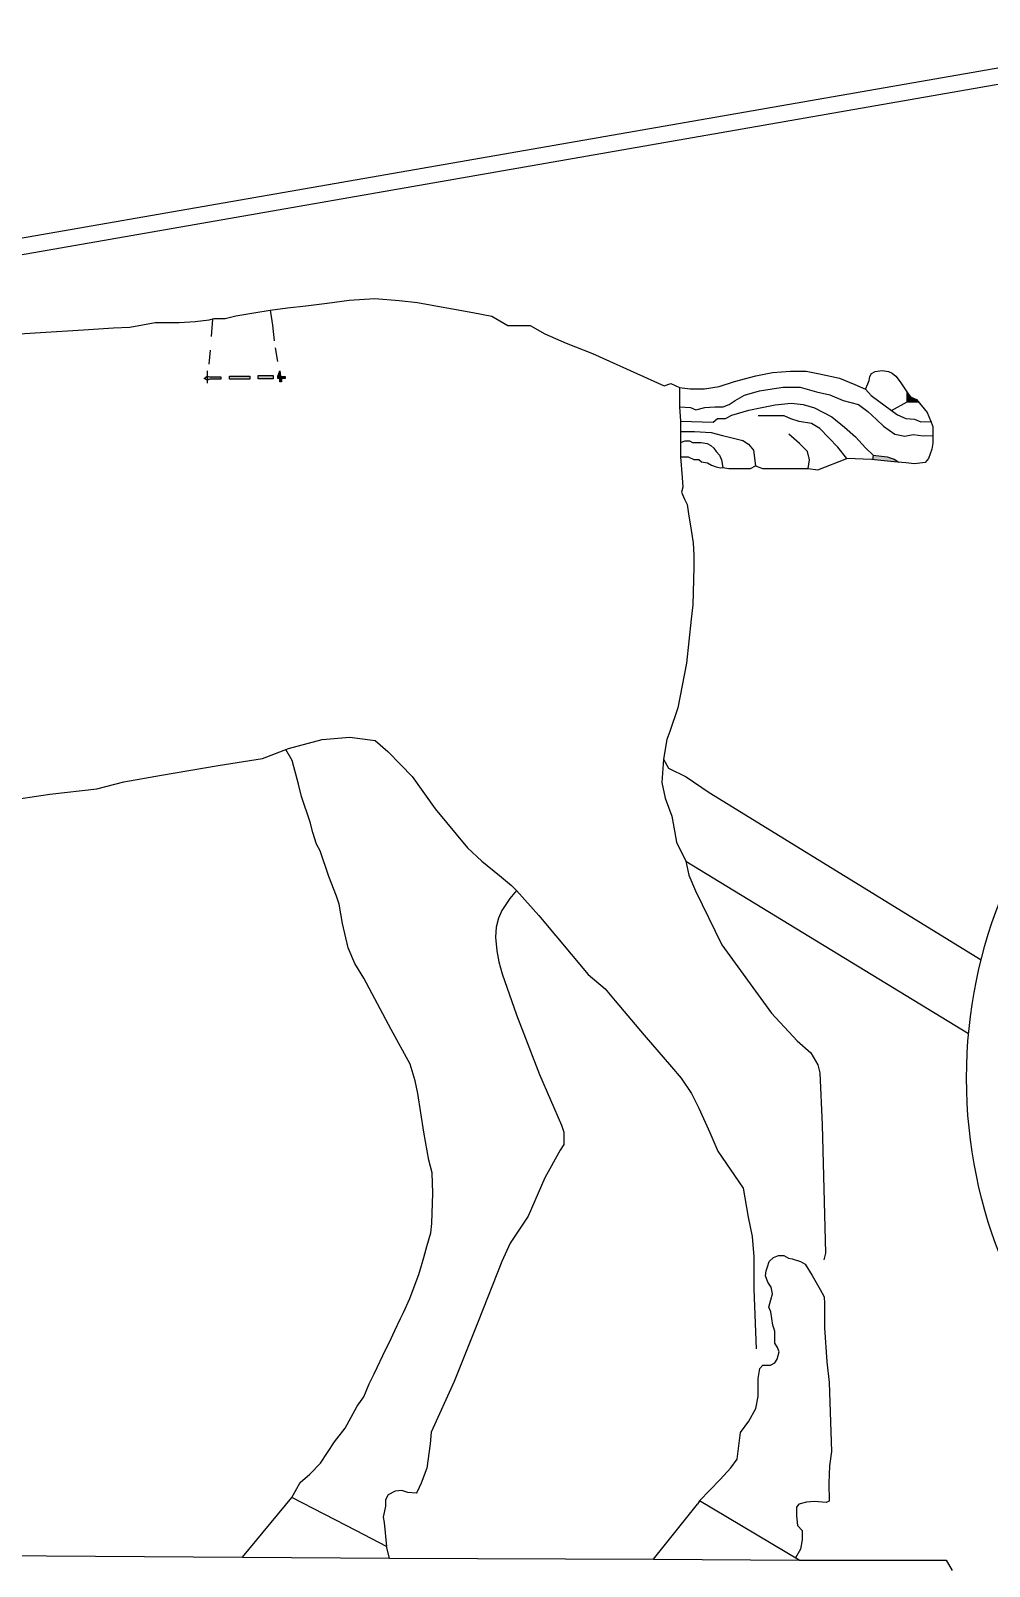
# Model space of a CAD drawing. Header units: millimetres. Extents: x 245 to 515, y 87 to 339.
# Drawn here: x 360.07 to 368.9, y 286.43 to 300.58 of the extents above; entities that cross this region are included whole.
import ezdxf

# ---------------------------------------------------------------- set-up
doc = ezdxf.new("R2010")
doc.units = ezdxf.units.MM
doc.layers.add('çizgi', color=10, linetype='Continuous')

msp = doc.modelspace()

# ---------------------------------------------------------------- hatches: boundary and pattern name
at = {"layer": 'çizgi'}
h = msp.add_hatch(color=256, dxfattribs=at)
h.dxf.hatch_style = 1
h.paths.add_polyline_path([(362.41, 297.391), (362.367, 297.391), (362.36, 297.442), (362.342, 297.394), (362.342, 297.371), (362.362, 297.371), (362.362, 297.341), (362.376, 297.341), (362.376, 297.372), (362.41, 297.372)])
h = msp.add_hatch(color=256, dxfattribs=at)
h.dxf.hatch_style = 1
h.paths.add_polyline_path([(361.818, 297.386), (361.717, 297.386), (361.691, 297.392), (361.691, 297.356), (361.716, 297.364), (361.818, 297.364)])
h.paths.add_polyline_path([(361.691, 297.392), (361.663, 297.371), (361.691, 297.356)])
h.paths.add_polyline_path([(362.086, 297.393), (361.898, 297.393), (361.898, 297.366), (362.086, 297.366)])
h.paths.add_polyline_path([(362.299, 297.399), (362.162, 297.399), (362.162, 297.369), (362.299, 297.369)])
h = msp.add_hatch(color=256, dxfattribs=at)
h.dxf.hatch_style = 1
h.paths.add_polyline_path([(368.172, 297.202), (368.142, 297.24), (368.139, 297.245), (368.139, 297.238), (368.139, 297.157), (368.244, 297.157), (368.227, 297.179)])
h = msp.add_hatch(color=256, dxfattribs=at)
h.dxf.hatch_style = 1
h.paths.add_polyline_path([(367.956, 296.65), (367.827, 296.664), (367.822, 296.623), (367.896, 296.615), (368.02, 296.604), (368.062, 296.601), (368.02, 296.627)])

# ---------------------------------------------------------------- linework, layer by layer
for p, q in [((357.198, 298.181), (370.936, 300.576)), ((357.117, 298.013), (370.821, 300.407)), ((362.122, 297.976), (362.273, 298)), ((362.273, 298), (362.432, 298.022)), ((362.273, 298), (362.292, 297.862)), ((362.432, 298.022), (362.602, 298.041)), ((362.602, 298.041), (362.798, 298.067)), ((362.798, 298.067), (363.001, 298.094)), ((363.001, 298.094), (363.235, 298.109)), ((363.235, 298.109), (363.461, 298.089)), ((363.461, 298.089), (363.63, 298.073)), ((363.63, 298.073), (363.812, 298.039)), ((363.812, 298.039), (363.953, 298.013)), ((363.953, 298.013), (364.139, 297.979)), ((360.979, 297.845), (361.212, 297.887)), ((361.212, 297.887), (361.435, 297.887)), ((361.435, 297.887), (361.582, 297.898)), ((361.582, 297.898), (361.71, 297.911)), ((361.71, 297.911), (361.755, 297.923)), ((361.741, 297.919), (361.73, 297.759)), ((361.755, 297.923), (361.857, 297.923)), ((361.857, 297.923), (361.957, 297.95)), ((361.957, 297.95), (362.122, 297.976)), ((362.292, 297.862), (362.309, 297.717)), ((364.139, 297.979), (364.314, 297.946)), ((364.314, 297.946), (364.462, 297.859)), ((364.462, 297.859), (364.668, 297.859)), ((364.668, 297.859), (364.801, 297.784)), ((359.729, 297.769), (360.553, 297.821)), ((360.553, 297.821), (360.829, 297.837)), ((360.829, 297.837), (360.979, 297.845)), ((364.801, 297.784), (364.998, 297.698)), ((361.719, 297.632), (361.707, 297.502)), ((362.318, 297.653), (362.34, 297.529)), ((364.998, 297.698), (365.242, 297.602)), ((365.242, 297.602), (365.903, 297.304)), ((361.691, 297.443), (361.691, 297.328)), ((362.342, 297.394), (362.36, 297.442)), ((362.36, 297.442), (362.367, 297.391)), ((366.746, 297.397), (366.901, 297.426)), ((366.901, 297.426), (367.066, 297.439)), ((367.066, 297.439), (367.209, 297.439)), ((367.209, 297.439), (367.333, 297.415)), ((367.812, 297.419), (367.846, 297.437)), ((367.846, 297.437), (367.909, 297.444)), ((367.909, 297.444), (367.967, 297.436)), ((367.967, 297.436), (368.003, 297.422)), ((361.663, 297.371), (361.691, 297.392)), ((361.691, 297.356), (361.663, 297.371)), ((361.691, 297.392), (361.717, 297.386)), ((361.716, 297.364), (361.691, 297.356)), ((361.818, 297.364), (361.716, 297.364)), ((361.717, 297.386), (361.818, 297.386)), ((361.818, 297.386), (361.818, 297.364)), ((362.342, 297.371), (362.342, 297.394)), ((362.362, 297.371), (362.342, 297.371)), ((362.362, 297.341), (362.362, 297.371)), ((362.376, 297.341), (362.362, 297.341)), ((362.367, 297.391), (362.41, 297.391)), ((362.41, 297.372), (362.376, 297.372)), ((362.376, 297.372), (362.376, 297.341)), ((362.41, 297.391), (362.41, 297.372)), ((365.903, 297.304), (365.964, 297.326)), ((365.964, 297.326), (366.044, 297.289)), ((366.044, 297.289), (366.142, 297.276)), ((366.044, 297.289), (366.044, 297.109)), ((366.273, 297.276), (366.408, 297.299)), ((366.408, 297.299), (366.55, 297.345)), ((366.55, 297.345), (366.746, 297.397)), ((366.897, 297.275), (366.998, 297.291)), ((366.998, 297.291), (367.153, 297.291)), ((367.153, 297.291), (367.306, 297.249)), ((367.333, 297.415), (367.518, 297.374)), ((367.518, 297.374), (367.658, 297.315)), ((367.658, 297.315), (367.757, 297.274)), ((367.757, 297.274), (367.777, 297.322)), ((367.777, 297.322), (367.79, 297.353)), ((367.79, 297.353), (367.796, 297.389)), ((367.796, 297.389), (367.812, 297.419)), ((368.003, 297.422), (368.037, 297.392)), ((368.037, 297.392), (368.077, 297.341)), ((368.077, 297.341), (368.142, 297.24)), ((366.142, 297.276), (366.273, 297.276)), ((366.5, 297.132), (366.557, 297.169)), ((366.557, 297.169), (366.641, 297.219)), ((366.641, 297.219), (366.779, 297.257)), ((366.779, 297.257), (366.897, 297.275)), ((367.306, 297.249), (367.429, 297.22)), ((367.429, 297.22), (367.549, 297.169)), ((367.549, 297.169), (367.692, 297.131)), ((367.757, 297.274), (367.807, 297.215)), ((367.807, 297.215), (367.996, 297.078)), ((367.996, 297.078), (368.139, 297.157)), ((368.139, 297.238), (368.139, 297.245)), ((368.139, 297.157), (368.139, 297.238)), ((368.139, 297.157), (368.244, 297.157)), ((368.142, 297.24), (368.172, 297.202)), ((368.172, 297.202), (368.227, 297.179)), ((368.227, 297.179), (368.324, 297.059)), ((366.044, 297.109), (366.144, 297.103)), ((366.144, 297.103), (366.192, 297.083)), ((366.192, 297.083), (366.276, 297.104)), ((366.276, 297.104), (366.367, 297.111)), ((366.367, 297.111), (366.446, 297.111)), ((366.446, 297.111), (366.5, 297.132)), ((367.006, 297.027), (366.766, 297.027)), ((367.068, 297.001), (367.006, 297.027)), ((367.146, 296.975), (367.068, 297.001)), ((367.692, 297.131), (367.778, 297.068)), ((367.778, 297.068), (367.857, 296.994)), ((367.996, 297.078), (368.052, 297.037)), ((368.052, 297.037), (368.129, 297.004)), ((368.129, 297.004), (368.208, 296.997)), ((368.324, 297.059), (368.354, 296.984)), ((366.051, 296.978), (366.051, 296.884)), ((366.051, 296.884), (366.181, 296.884)), ((366.051, 296.884), (366.051, 296.783)), ((366.181, 296.884), (366.336, 296.873)), ((366.336, 296.873), (366.438, 296.845)), ((367.149, 296.773), (367.049, 296.86)), ((367.258, 296.957), (367.146, 296.975)), ((367.335, 296.912), (367.258, 296.957)), ((367.502, 296.739), (367.335, 296.912)), ((367.857, 296.994), (367.922, 296.932)), ((367.922, 296.932), (368.025, 296.858)), ((368.025, 296.858), (368.12, 296.839)), ((368.208, 296.997), (368.266, 296.973)), ((368.266, 296.973), (368.358, 296.976)), ((368.354, 296.984), (368.377, 296.928)), ((368.377, 296.928), (368.377, 296.845)), ((366.051, 296.783), (366.095, 296.796)), ((366.051, 296.783), (366.051, 296.65)), ((366.095, 296.796), (366.135, 296.796)), ((366.135, 296.796), (366.164, 296.782)), ((366.164, 296.782), (366.241, 296.782)), ((366.241, 296.782), (366.297, 296.774)), ((366.297, 296.774), (366.33, 296.754)), ((366.33, 296.754), (366.358, 296.729)), ((366.358, 296.729), (366.382, 296.699)), ((366.438, 296.845), (366.541, 296.821)), ((366.541, 296.821), (366.626, 296.801)), ((366.626, 296.801), (366.679, 296.766)), ((366.679, 296.766), (366.725, 296.712)), ((367.221, 296.698), (367.149, 296.773)), ((367.585, 296.633), (367.502, 296.739)), ((368.12, 296.839), (368.195, 296.854)), ((368.195, 296.854), (368.289, 296.843)), ((368.289, 296.843), (368.377, 296.845)), ((368.366, 296.719), (368.337, 296.634)), ((368.377, 296.775), (368.366, 296.719)), ((368.377, 296.845), (368.377, 296.775)), ((366.051, 296.65), (366.124, 296.65)), ((366.051, 296.65), (366.066, 296.458)), ((366.124, 296.65), (366.174, 296.624)), ((366.174, 296.624), (366.221, 296.624)), ((366.221, 296.624), (366.244, 296.605)), ((366.244, 296.605), (366.302, 296.595)), ((366.302, 296.595), (366.339, 296.574)), ((366.339, 296.574), (366.382, 296.559)), ((366.382, 296.699), (366.411, 296.665)), ((366.411, 296.665), (366.431, 296.623)), ((366.431, 296.623), (366.442, 296.552)), ((366.725, 296.712), (366.743, 296.568)), ((367.24, 296.622), (367.221, 296.698)), ((367.228, 296.543), (367.24, 296.622)), ((367.318, 296.529), (367.585, 296.633)), ((367.81, 296.625), (367.585, 296.633)), ((367.896, 296.615), (367.81, 296.625)), ((367.827, 296.664), (367.822, 296.623)), ((368.02, 296.604), (367.896, 296.615)), ((368.128, 296.595), (368.02, 296.604)), ((368.209, 296.584), (368.128, 296.595)), ((368.307, 296.598), (368.209, 296.584)), ((368.337, 296.634), (368.307, 296.598)), ((366.066, 296.458), (366.074, 296.37)), ((366.382, 296.559), (366.417, 296.547)), ((366.417, 296.547), (366.442, 296.552)), ((366.442, 296.552), (366.498, 296.542)), ((366.498, 296.542), (366.564, 296.542)), ((366.564, 296.542), (366.627, 296.542)), ((366.627, 296.542), (366.696, 296.542)), ((366.696, 296.542), (366.743, 296.568)), ((366.743, 296.568), (366.806, 296.543)), ((366.806, 296.543), (366.955, 296.543)), ((366.955, 296.543), (367.228, 296.543)), ((367.228, 296.543), (367.318, 296.529)), ((366.074, 296.37), (366.061, 296.325)), ((366.061, 296.325), (366.09, 296.261)), ((366.09, 296.261), (366.114, 296.21)), ((366.114, 296.21), (366.13, 296.102)), ((366.13, 296.102), (366.14, 296.031)), ((366.14, 296.031), (366.168, 295.858)), ((366.168, 295.858), (366.176, 295.739)), ((366.176, 295.739), (366.176, 295.632)), ((366.176, 295.632), (366.167, 295.286)), ((366.167, 295.286), (366.149, 295.155)), ((366.149, 295.155), (366.106, 294.748)), ((366.106, 294.748), (366.028, 294.338)), ((366.028, 294.338), (365.953, 294.118)), ((362.441, 293.962), (362.751, 294.045)), ((362.751, 294.045), (363.007, 294.067)), ((363.007, 294.067), (363.24, 294.035)), ((363.24, 294.035), (363.357, 293.934)), ((365.927, 294.045), (365.895, 293.863)), ((365.953, 294.118), (365.927, 294.045)), ((362.202, 293.869), (362.441, 293.962)), ((362.475, 293.851), (362.415, 293.952)), ((363.357, 293.934), (363.476, 293.811)), ((361.272, 293.717), (361.794, 293.806)), ((361.794, 293.806), (362.202, 293.869)), ((362.534, 293.632), (362.475, 293.851)), ((363.476, 293.811), (363.579, 293.704)), ((365.895, 293.863), (365.88, 293.65)), ((365.895, 293.863), (365.941, 293.782)), ((365.941, 293.782), (366.104, 293.701)), ((360.675, 293.59), (360.924, 293.655)), ((360.924, 293.655), (361.272, 293.717)), ((362.562, 293.521), (362.534, 293.632)), ((363.579, 293.704), (363.792, 293.407)), ((365.88, 293.65), (365.911, 293.504)), ((366.104, 293.701), (366.316, 293.556)), ((359.834, 293.479), (360.241, 293.54)), ((360.241, 293.54), (360.675, 293.59)), ((362.64, 293.283), (362.562, 293.521)), ((365.911, 293.504), (365.973, 293.34)), ((366.316, 293.556), (368.822, 292.014)), ((363.792, 293.407), (364.089, 293.046)), ((365.973, 293.34), (365.998, 293.203)), ((362.666, 293.187), (362.64, 293.283)), ((362.7, 293.08), (362.666, 293.187)), ((365.998, 293.203), (366.014, 293.098)), ((362.732, 293.018), (362.7, 293.08)), ((364.089, 293.046), (364.223, 292.925)), ((366.014, 293.098), (366.101, 292.925)), ((362.812, 292.782), (362.732, 293.018)), ((364.223, 292.925), (364.384, 292.793)), ((366.101, 292.925), (368.706, 291.337)), ((366.101, 292.925), (366.13, 292.796)), ((362.883, 292.601), (362.812, 292.782)), ((364.384, 292.793), (364.494, 292.699)), ((366.13, 292.796), (366.189, 292.65)), ((364.542, 292.655), (364.481, 292.581)), ((364.494, 292.699), (364.542, 292.655)), ((364.542, 292.655), (364.746, 292.422)), ((366.189, 292.65), (366.432, 292.153)), ((362.908, 292.529), (362.883, 292.601)), ((362.938, 292.35), (362.908, 292.529)), ((364.481, 292.581), (364.405, 292.469)), ((362.992, 292.124), (362.938, 292.35)), ((364.376, 292.4), (364.355, 292.316)), ((364.405, 292.469), (364.376, 292.4)), ((364.746, 292.422), (365.201, 291.881)), ((364.355, 292.316), (364.348, 292.224)), ((364.348, 292.224), (364.361, 292.097)), ((363.051, 291.982), (362.992, 292.124)), ((364.361, 292.097), (364.379, 291.996)), ((366.432, 292.153), (366.89, 291.522)), ((363.134, 291.846), (363.051, 291.982)), ((364.379, 291.996), (364.409, 291.885)), ((363.386, 291.372), (363.134, 291.846)), ((364.409, 291.885), (364.54, 291.509)), ((365.201, 291.881), (365.359, 291.748)), ((365.359, 291.748), (365.451, 291.636)), ((365.451, 291.636), (365.716, 291.322)), ((364.54, 291.509), (364.754, 290.958)), ((366.89, 291.522), (367.127, 291.269)), ((363.562, 291.052), (363.386, 291.372)), ((365.716, 291.322), (365.97, 291.028)), ((367.127, 291.269), (367.252, 291.157)), ((367.252, 291.157), (367.316, 291.047)), ((363.607, 290.899), (363.562, 291.052)), ((364.754, 290.958), (364.956, 290.492)), ((365.97, 291.028), (366.059, 290.925)), ((366.059, 290.925), (366.152, 290.782)), ((367.316, 291.047), (367.337, 290.973)), ((367.337, 290.973), (367.356, 290.495)), ((363.633, 290.782), (363.607, 290.899)), ((363.688, 290.426), (363.633, 290.782)), ((366.152, 290.782), (366.221, 290.649)), ((366.221, 290.649), (366.321, 290.424)), ((364.956, 290.492), (364.977, 290.426)), ((367.356, 290.495), (367.387, 289.312)), ((363.734, 290.17), (363.688, 290.426)), ((364.977, 290.426), (364.977, 290.367)), ((364.977, 290.367), (364.977, 290.313)), ((366.321, 290.424), (366.397, 290.252)), ((364.945, 290.262), (364.803, 290.006)), ((364.977, 290.313), (364.945, 290.262)), ((366.397, 290.252), (366.629, 289.91)), ((363.764, 290.051), (363.734, 290.17)), ((363.772, 289.866), (363.764, 290.051)), ((364.803, 290.006), (364.648, 289.654)), ((363.76, 289.585), (363.772, 289.866)), ((366.629, 289.91), (366.674, 289.645)), ((364.648, 289.654), (364.483, 289.404)), ((366.674, 289.645), (366.713, 289.464)), ((363.752, 289.498), (363.76, 289.585)), ((363.689, 289.273), (363.715, 289.373)), ((363.715, 289.373), (363.752, 289.498)), ((364.483, 289.404), (364.405, 289.236)), ((366.713, 289.464), (366.727, 289.278)), ((363.667, 289.198), (363.689, 289.273)), ((364.405, 289.236), (364.187, 288.683)), ((366.727, 289.278), (366.727, 288.981)), ((366.854, 289.186), (366.868, 289.235)), ((366.868, 289.235), (366.91, 289.272)), ((366.91, 289.272), (366.955, 289.29)), ((366.955, 289.29), (367.003, 289.291)), ((367.003, 289.291), (367.048, 289.266)), ((367.048, 289.266), (367.082, 289.261)), ((367.082, 289.261), (367.156, 289.234)), ((367.156, 289.234), (367.202, 289.211)), ((367.387, 289.312), (367.371, 289.25)), ((363.607, 289.026), (363.642, 289.114)), ((363.642, 289.114), (363.667, 289.198)), ((366.836, 289.102), (366.84, 289.148)), ((366.858, 289.044), (366.836, 289.102)), ((366.84, 289.148), (366.854, 289.186)), ((367.202, 289.211), (367.264, 289.107)), ((367.264, 289.107), (367.34, 288.977)), ((363.558, 288.893), (363.607, 289.026)), ((366.727, 288.981), (366.749, 288.431)), ((366.888, 288.999), (366.858, 289.044)), ((366.885, 288.883), (366.899, 288.936)), ((366.899, 288.936), (366.888, 288.999)), ((367.34, 288.977), (367.374, 288.909)), ((363.5, 288.764), (363.558, 288.893)), ((366.867, 288.815), (366.885, 288.883)), ((366.885, 288.77), (366.867, 288.815)), ((367.374, 288.909), (367.379, 288.847)), ((367.379, 288.847), (367.379, 288.625)), ((363.42, 288.6), (363.473, 288.709)), ((363.473, 288.709), (363.5, 288.764)), ((364.187, 288.683), (363.966, 288.129)), ((366.904, 288.648), (366.885, 288.77)), ((363.369, 288.485), (363.42, 288.6)), ((366.922, 288.593), (366.904, 288.648)), ((366.922, 288.484), (366.922, 288.593)), ((367.379, 288.625), (367.4, 288.312)), ((363.231, 288.199), (363.337, 288.427)), ((363.337, 288.427), (363.369, 288.485)), ((366.945, 288.444), (366.922, 288.484)), ((366.942, 288.336), (366.961, 288.402)), ((366.961, 288.402), (366.945, 288.444)), ((366.768, 288.157), (366.783, 288.25)), ((366.783, 288.25), (366.812, 288.28)), ((366.812, 288.28), (366.882, 288.28)), ((366.882, 288.28), (366.922, 288.301)), ((366.922, 288.301), (366.942, 288.336)), ((367.4, 288.312), (367.422, 288.119)), ((363.135, 287.987), (363.184, 288.107)), ((363.184, 288.107), (363.231, 288.199)), ((363.966, 288.129), (363.756, 287.661)), ((366.768, 288.089), (366.768, 288.157)), ((366.768, 287.99), (366.768, 288.089)), ((367.422, 288.119), (367.444, 287.485)), ((363.075, 287.903), (363.135, 287.987)), ((366.747, 287.881), (366.768, 287.99)), ((362.963, 287.699), (363.075, 287.903)), ((366.683, 287.763), (366.747, 287.881)), ((362.864, 287.573), (362.963, 287.699)), ((363.756, 287.661), (363.747, 287.555)), ((366.574, 287.413), (366.606, 287.659)), ((366.606, 287.659), (366.683, 287.763)), ((362.737, 287.376), (362.864, 287.573)), ((363.747, 287.555), (363.716, 287.33)), ((366.517, 287.335), (366.574, 287.413)), ((367.444, 287.485), (367.426, 287.351)), ((362.547, 287.199), (362.637, 287.274)), ((362.637, 287.274), (362.737, 287.376)), ((363.716, 287.33), (363.664, 287.194)), ((366.418, 287.226), (366.517, 287.335)), ((367.426, 287.351), (367.417, 287.194)), ((362.473, 287.059), (362.547, 287.199)), ((363.422, 287.118), (363.358, 287.084)), ((363.485, 287.124), (363.422, 287.118)), ((363.54, 287.108), (363.485, 287.124)), ((363.618, 287.099), (363.54, 287.108)), ((363.626, 287.112), (363.618, 287.099)), ((363.664, 287.194), (363.626, 287.112)), ((366.226, 287.029), (366.418, 287.226)), ((367.417, 287.194), (367.423, 287.026)), ((362.018, 286.511), (362.473, 287.059)), ((363.066, 286.754), (362.473, 287.059)), ((363.333, 286.98), (363.313, 286.878)), ((363.358, 287.084), (363.333, 287.04)), ((363.333, 287.04), (363.333, 286.98)), ((365.803, 286.491), (366.208, 286.999)), ((366.226, 287.029), (366.208, 286.999)), ((367.145, 286.484), (366.226, 287.029)), ((367.141, 287), (367.12, 286.972)), ((367.12, 286.972), (367.12, 286.893)), ((367.213, 287.018), (367.141, 287)), ((367.285, 287.023), (367.213, 287.018)), ((367.395, 287.014), (367.285, 287.023)), ((367.423, 287.026), (367.395, 287.014)), ((363.313, 286.878), (363.323, 286.831)), ((363.323, 286.831), (363.345, 286.609)), ((367.12, 286.893), (367.13, 286.804)), ((363.345, 286.609), (363.066, 286.754)), ((367.13, 286.804), (367.174, 286.755)), ((367.174, 286.669), (367.157, 286.583)), ((367.174, 286.755), (367.174, 286.669)), ((359.116, 286.53), (363.372, 286.502)), ((363.372, 286.502), (363.345, 286.609)), ((367.157, 286.583), (367.11, 286.505)), ((363.372, 286.502), (365.803, 286.491)), ((365.803, 286.491), (367.145, 286.484)), ((367.145, 286.484), (368.499, 286.484)), ((368.499, 286.484), (368.556, 286.387))]:
    msp.add_line(p, q, dxfattribs=at)
for points in [[(361.898, 297.393), (362.086, 297.393), (362.086, 297.366), (361.898, 297.366)], [(362.162, 297.399), (362.299, 297.399), (362.299, 297.369), (362.162, 297.369)]]:
    msp.add_lwpolyline(points, close=True, dxfattribs=at)
msp.add_lwpolyline([(366.044, 297.109), (366.051, 296.978), (366.353, 296.97), (366.393, 297.002), (366.467, 297.002), (366.524, 297.034), (366.682, 297.079), (366.801, 297.104), (366.924, 297.13), (367.073, 297.145), (367.182, 297.131), (367.287, 297.102), (367.447, 297.017), (367.563, 296.924), (367.664, 296.834), (367.757, 296.732), (367.827, 296.664), (367.956, 296.65), (368.02, 296.627), (368.062, 296.601)], dxfattribs=at)
msp.add_circle((373.146, 290.925), 4.459, dxfattribs=at)

doc.saveas('drawing.dxf')
